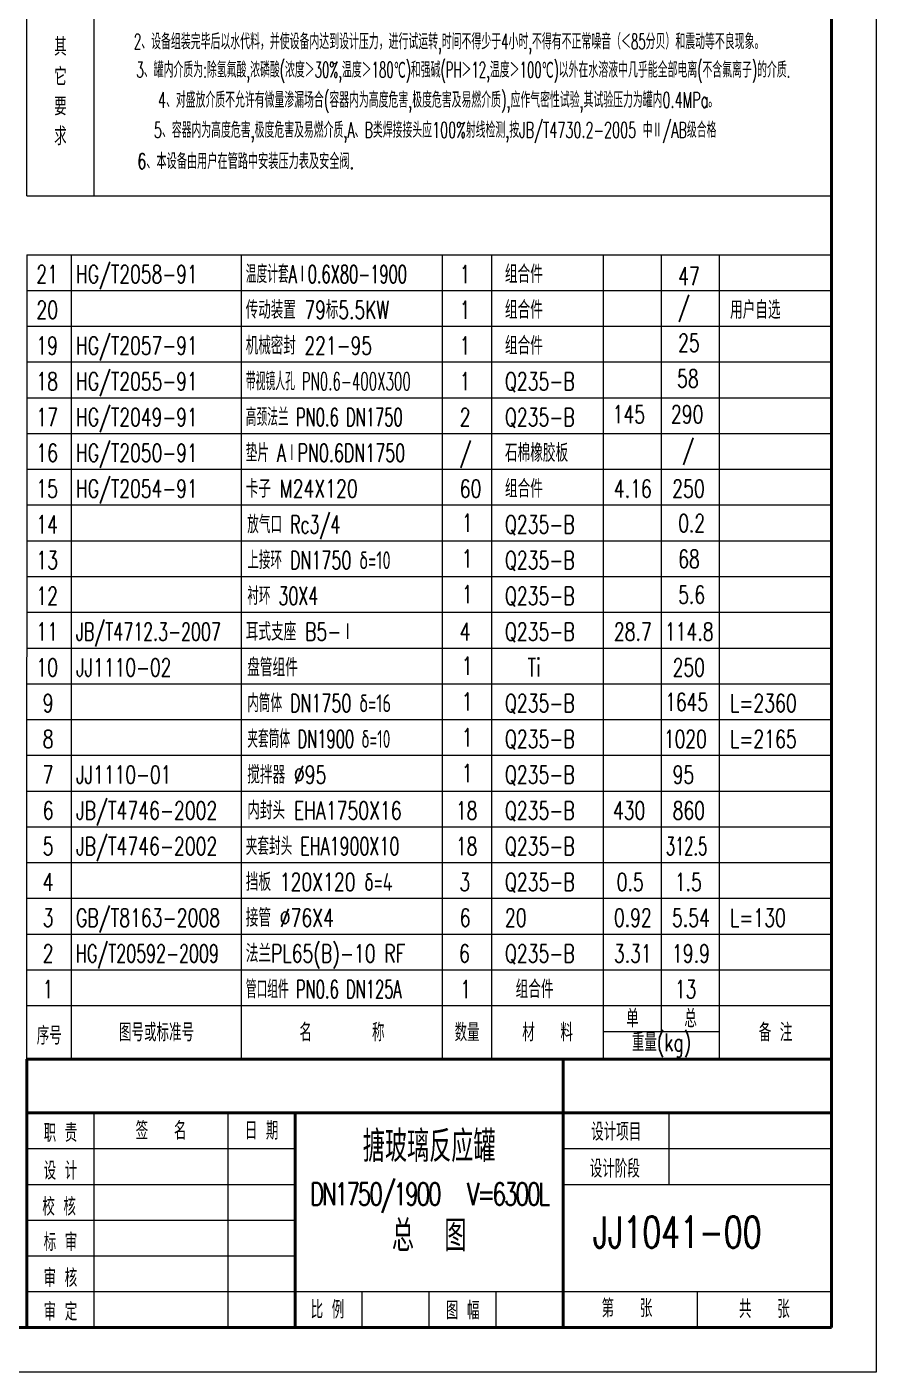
# Model space of a CAD drawing. Header units: millimetres. Extents: x 1794 to 2214, y -1115 to -518.
# Drawn here: x 2023.9 to 2213.9, y -1114.6 to -813.6 of the extents above; entities that cross this region are included whole.
import ezdxf
from ezdxf.enums import TextEntityAlignment as Align

# ---------------------------------------------------------------- set-up
doc = ezdxf.new("R2010")
doc.units = ezdxf.units.MM
doc.layers.add('外壳线', color=1, linetype='Continuous', lineweight=40)
doc.layers.add('尺寸线', color=2, linetype='Continuous', lineweight=20)
doc.styles.get("Standard").update_dxf_attribs({"font": 'romans.shx', "width": 0.707, "height": 3.5, "bigfont": 'hzfs.shx'})
doc.styles.add('文字', font='romans.shx', dxfattribs={"width": 0.7, "height": 4, "bigfont": 'hzfs.shx'})

msp = doc.modelspace()

# ---------------------------------------------------------------- linework, layer by layer
at = {"layer": '外壳线'}
for p, q in [((2203.941, -527.607), (2203.941, -1104.607)), ((2203.941, -1104.607), (2203.941, -704.607)), ((2023.957, -1044.607), (2203.941, -1044.607)), ((2023.957, -1044.607), (2203.941, -1044.607)), ((2023.957, -1044.607), (2023.957, -1104.607)), ((2143.947, -1104.607), (2143.947, -1044.607)), ((2023.957, -1056.607), (2203.941, -1056.607)), ((2083.952, -1104.607), (2083.952, -1056.607)), ((2203.941, -1104.607), (1818.941, -1104.607))]:
    msp.add_line(p, q, dxfattribs=at)
at = {"layer": '尺寸线'}
for p, q in [((2213.941, -517.607), (2213.941, -1114.607)), ((2023.941, -851.473), (2023.941, -527.607)), ((2038.941, -719.607), (2038.941, -851.473)), ((2023.941, -851.473), (2203.941, -851.473)), ((2023.957, -1044.607), (2023.97, -864.607)), ((2023.957, -864.607), (2203.941, -864.607)), ((2033.941, -1044.607), (2033.941, -864.607)), ((2071.941, -1044.607), (2071.941, -864.607)), ((2116.941, -1044.607), (2116.941, -864.607)), ((2127.941, -1044.607), (2127.941, -864.607)), ((2152.941, -1044.607), (2152.941, -864.607)), ((2165.941, -1038.377), (2165.941, -864.607)), ((2178.941, -1044.607), (2178.941, -864.607)), ((2023.957, -872.607), (2203.941, -872.607)), ((2023.957, -880.607), (2203.941, -880.607)), ((2023.957, -888.607), (2203.941, -888.607)), ((2023.957, -896.607), (2203.941, -896.607)), ((2023.957, -904.607), (2203.941, -904.607)), ((2023.957, -912.607), (2203.941, -912.607)), ((2023.957, -920.607), (2203.941, -920.607)), ((2023.957, -928.607), (2203.941, -928.607)), ((2023.957, -936.607), (2203.941, -936.607)), ((2023.957, -944.607), (2203.941, -944.607)), ((2023.957, -952.607), (2203.941, -952.607)), ((2023.957, -960.607), (2203.941, -960.607)), ((2023.957, -968.607), (2203.941, -968.607)), ((2023.957, -976.607), (2203.941, -976.607)), ((2023.957, -984.607), (2203.941, -984.607)), ((2023.957, -992.607), (2203.941, -992.607)), ((2023.957, -1000.607), (2203.941, -1000.607)), ((2023.957, -1008.607), (2203.941, -1008.607)), ((2023.957, -1016.607), (2203.941, -1016.607)), ((2023.957, -1024.607), (2203.941, -1024.607)), ((2023.957, -1032.607), (2203.941, -1032.607)), ((2152.941, -1038.377), (2178.941, -1038.377)), ((2038.956, -1104.607), (2038.956, -1056.607)), ((2068.953, -1104.607), (2068.953, -1056.607)), ((2167.656, -1072.604), (2167.656, -1056.607)), ((2023.946, -1064.607), (2083.94, -1064.607)), ((2143.947, -1064.607), (2203.941, -1064.607)), ((2023.957, -1072.607), (2083.952, -1072.607)), ((2143.947, -1072.607), (2203.941, -1072.607)), ((2023.957, -1080.607), (2083.952, -1080.607)), ((2023.943, -1088.607), (2083.938, -1088.607)), ((2023.957, -1096.607), (2203.941, -1096.607)), ((2098.951, -1104.607), (2098.951, -1096.607)), ((2113.949, -1104.607), (2113.949, -1096.607)), ((2128.948, -1104.607), (2128.948, -1096.607)), ((2173.944, -1096.607), (2173.944, -1104.607)), ((2213.941, -1114.607), (1793.941, -1114.607))]:
    msp.add_line(p, q, dxfattribs=at)

# ---------------------------------------------------------------- texts
at = {"layer": '尺寸线', "ltscale": 10, "style": '文字'}
for s, width, p in [(' 2、设备组装完毕后以水代料，并使设备内达到设计压力，进行试运转,时间不得少于4小时,不得有不正常噪音（＜85分贝）和震动等不良现象。 ', 0.55, (2118.41, -819.706)), ('3、罐内介质为:除氢氟酸,浓磷酸(浓度＞30%%%,温度＞180℃)和强碱(PH＞12,温度＞100℃)以外在水溶液中几乎能全部电离(不含氟离子)的介质. ', 0.55, (2122.269, -826.031)), ('4、对盛放介质不允许有微量渗漏场合(容器内为高度危害,极度危害及易燃介质),应作气密性试验,其试验压力为罐内0.4MPa。', 0.6, (2115.938, -832.766)), ('5、容器内为高度危害,极度危害及易燃介质,A、B类焊接接头应100%%%射线检测,按JB/T4730.2-2005 中Ⅱ/AB级合格', 0.6, (2115.286, -839.501)), ('6、本设备由用户在管路中安装压力表及安全阀.', 0.65, (2072.913, -846.5))]:
    msp.add_text(s, height=3.5, dxfattribs=dict(at, width=width)).set_placement(p, align=Align.BOTTOM_CENTER)
at = {"layer": '尺寸线', "style": '文字'}
for s, height, width, p in [('HG/T2058-91', 4, 0.7, (2034.913, -870.952)), ('温度计套AⅠ0.6X80-1900 ', 4, 0.6, (2072.913, -870.952)), ('组合件', 4, 0.707, (2130.896, -870.952)), ('21', 4, 0.707, (2026.044, -870.952)), ('1', 4, 0.707, (2120.774, -870.952)), ('47', 4, 0.707, (2169.64, -871.406)), ('20', 4, 0.707, (2026.053, -878.952)), ('传动装置 79标5.5KW ', 4, 0.7, (2072.913, -878.952)), ('1', 4, 0.707, (2120.774, -878.952)), ('组合件', 4, 0.707, (2130.896, -878.952)), ('/', 4, 0.707, (2169.64, -878.323)), ('用户自选', 4, 0.707, (2181.269, -878.952)), ('19', 4, 0.707, (2026.042, -886.952)), ('HG/T2057-91', 4, 0.7, (2034.913, -886.952)), ('机械密封 221-95 ', 4, 0.7, (2072.913, -886.952)), ('1', 4, 0.707, (2120.774, -886.952)), ('组合件', 4, 0.707, (2130.896, -886.952)), ('25', 4, 0.707, (2169.64, -886.323)), ('HG/T2055-91', 4, 0.7, (2034.913, -894.952)), ('带视镜人孔 PN0.6-400X300 ', 4, 0.55, (2072.913, -894.952)), ('58', 4, 0.707, (2169.401, -894.323)), ('18', 4, 0.707, (2026.042, -894.952)), ('1', 4, 0.707, (2120.774, -894.952)), ('Q235-B', 4, 0.707, (2130.896, -894.952)), ('17', 4, 0.707, (2026.05, -902.952)), ('HG/T2049-91', 4, 0.7, (2034.913, -902.952)), ('高颈法兰 PN0.6 DN1750 ', 4, 0.6, (2072.913, -902.952)), ('2', 4, 0.707, (2120.774, -902.952)), ('Q235-B', 4, 0.707, (2130.896, -902.952)), ('145', 4, 0.707, (2154.979, -902.323)), ('290', 4, 0.707, (2168.03, -902.323)), ('/', 4, 0.707, (2170.615, -910.323)), ('16', 4, 0.707, (2026.049, -910.952)), ('HG/T2050-91', 4, 0.7, (2034.913, -910.952)), ('垫片 AⅠPN0.6DN1750 ', 4, 0.65, (2072.913, -910.952)), ('/', 4, 0.707, (2120.774, -910.952)), ('石棉橡胶板', 4, 0.707, (2130.896, -910.952)), ('HG/T2054-91', 4, 0.7, (2034.913, -918.952)), ('卡子 M24X120', 4, 0.707, (2072.913, -918.952)), ('组合件', 4, 0.707, (2130.896, -918.952)), ('15', 4, 0.707, (2026.048, -918.952)), ('60', 4, 0.707, (2120.774, -918.952)), ('4.16', 4, 0.707, (2155.269, -918.952)), ('250', 4, 0.707, (2168.319, -918.952)), ('14', 4, 0.707, (2026.042, -926.952)), ('放气口 Rc3/4 ', 4, 0.65, (2073.243, -926.952)), ('Q235-B', 4, 0.707, (2130.897, -926.952)), ('0.2', 4, 0.7, (2169.673, -926.676)), ('13', 4, 0.707, (2026.046, -934.952)), ('上接环 DN1750 δ=10', 4, 0.65, (2073.242, -934.952)), ('Q235-B', 4, 0.707, (2130.896, -934.952)), ('68', 4, 0.7, (2169.672, -934.676)), ('12', 4, 0.707, (2026.045, -942.952)), ('衬环 30X4 ', 4, 0.65, (2073.243, -942.952)), ('Q235-B', 4, 0.707, (2130.897, -942.952)), ('5.6', 4, 0.7, (2169.673, -942.676)), ('11', 4, 0.707, (2026.044, -950.952)), ('JB/T4712.3-2007', 4, 0.65, (2034.913, -950.952)), ('耳式支座 B5-Ⅰ', 4, 0.707, (2072.913, -950.952)), ('4', 4, 0.707, (2120.774, -950.952)), ('Q235-B', 4, 0.707, (2130.896, -950.952)), ('28.7', 4, 0.707, (2155.269, -950.952)), ('114.8', 4, 0.707, (2166.675, -950.952)), ('10', 4, 0.707, (2026.044, -958.952)), ('JJ1110-02', 4, 0.7, (2034.913, -958.952)), ('盘管组件', 4, 0.707, (2073.242, -958.952)), ('Ti', 4, 0.707, (2135.947, -958.952)), ('250', 4, 0.7, (2168.434, -958.952)), ('9', 4, 0.707, (2027.476, -966.952)), ('内筒体 DN1750 δ=16 ', 4, 0.65, (2073.242, -966.952)), ('Q235-B', 4, 0.707, (2130.896, -966.952)), ('1645', 4, 0.7, (2166.75, -966.676)), ('L=2360', 4, 0.707, (2181.269, -966.952)), ('8', 4, 0.707, (2027.475, -974.952)), ('夹套筒体 DN1900 δ=10', 4, 0.6, (2073.242, -974.952)), ('Q235-B', 4, 0.707, (2130.896, -974.952)), ('1020', 4, 0.7, (2166.468, -974.952)), ('L=2165', 4, 0.707, (2181.269, -974.952)), ('7', 4, 0.707, (2027.475, -982.952)), ('JJ1110-01', 4, 0.7, (2034.913, -982.952)), ('搅拌器 %%C95', 4, 0.707, (2073.242, -982.952)), ('Q235-B', 4, 0.707, (2130.896, -982.952)), ('95', 4, 0.7, (2168.434, -982.952)), ('6', 4, 0.707, (2027.475, -990.952)), ('JB/T4746-2002 ', 4, 0.707, (2034.913, -990.952)), ('内封头 EHA1750X16 ', 4, 0.707, (2073.242, -990.952)), ('18', 4, 0.707, (2119.896, -990.952)), ('Q235-B', 4, 0.707, (2130.896, -990.952)), ('430', 4, 0.7, (2155.088, -990.952)), ('860', 4, 0.7, (2168.434, -990.952)), ('5', 4, 0.707, (2027.475, -998.952)), ('JB/T4746-2002 ', 4, 0.707, (2034.913, -998.952)), ('夹套封头 EHA1900X10 ', 4, 0.65, (2072.913, -998.952)), ('18', 4, 0.707, (2119.896, -998.952)), ('Q235-B', 4, 0.707, (2130.896, -998.952)), ('312.5', 4, 0.6, (2166.911, -998.952)), ('4', 4, 0.707, (2027.475, -1006.952)), ('挡板 120X120 δ=4', 4, 0.707, (2072.913, -1006.952)), ('3', 4, 0.707, (2120.699, -1006.952)), ('Q235-B', 4, 0.707, (2130.896, -1006.952)), ('Q235-B', 4, 0.707, (2130.896, -1006.952)), ('0.5', 4, 0.707, (2155.896, -1006.952)), ('1.5', 4, 0.707, (2168.896, -1006.952)), ('3', 4, 0.707, (2027.475, -1014.952)), ('GB/T8163-2008 ', 4, 0.707, (2034.913, -1014.952)), ('接管 %%C76X4 ', 4, 0.707, (2072.913, -1014.952)), ('6', 4, 0.707, (2120.774, -1014.952)), ('20', 4, 0.707, (2130.896, -1014.952)), ('0.92', 4, 0.707, (2155.269, -1014.952)), ('5.54', 4, 0.707, (2168.269, -1014.952)), ('L=130', 4, 0.707, (2181.269, -1014.952)), ('2', 4, 0.707, (2027.475, -1022.952)), ('HG/T20592-2009', 4, 0.65, (2034.913, -1022.952)), ('法兰PL65(B)-10 RF', 4, 0.707, (2072.913, -1022.952)), ('6', 4, 0.707, (2120.624, -1022.952)), ('Q235-B', 4, 0.707, (2130.896, -1022.952)), ('3.31', 4, 0.707, (2155.269, -1022.952)), ('19.9', 4, 0.707, (2168.269, -1022.952)), ('1', 4, 0.707, (2027.468, -1030.941)), ('管口组件 PN0.6 DN125A ', 4, 0.6, (2072.913, -1030.952)), ('1', 4, 0.707, (2120.925, -1030.952)), ('组合件', 4, 0.707, (2133.3, -1030.952)), ('13', 4, 0.707, (2168.896, -1030.952)), ('JJ1041-00', 7, 0.707, (2150.586, -1086.775))]:
    msp.add_text(s, height=height, dxfattribs=dict(at, width=width)).set_placement(p)
at = {"layer": '尺寸线', "char_height": 4, "attachment_point": 5, "style": '文字'}
for s, insert, width in [('其\\P它\\P要\\P求', (2031.441, -828.107), 15), ('1', (2122.442, -924.607), 11), ('1', (2122.441, -932.607), 11), ('1', (2122.442, -940.607), 11), ('1', (2122.441, -956.607), 11), ('1', (2122.441, -964.607), 11), ('1', (2122.441, -972.607), 11), ('1', (2122.441, -980.607), 11), ('单', (2159.441, -1035.492), 13), ('总', (2172.441, -1035.492), 13), ('序号', (2028.949, -1039.339), 9.98411), ('图号或标准号', (2052.941, -1038.607), 38), ('名       称', (2094.441, -1038.607), 45), ('数量', (2122.441, -1038.607), 11), ('材   料', (2140.441, -1038.607), 25), ('重量(kg)', (2165.941, -1041.492), 26), ('备 注', (2191.441, -1038.607), 25), ('职 责', (2031.456, -1061.107), 14.99954), ('签   名', (2053.955, -1060.607), 29.99735), ('日 期', (2076.446, -1060.607), 14.988), ('设计项目', (2155.801, -1060.841), 23.70953), ('设 计', (2031.445, -1069.555), 14.99868), ('设计阶段', (2155.485, -1069.104), 14.99868), ('校 核', (2031.156, -1077.603), 14.99868), ('标 审', (2031.457, -1085.548), 14.99868), ('审 核', (2031.442, -1093.557), 14.99868), ('比 例', (2091.189, -1100.634), 14.99868), ('图 幅', (2121.449, -1100.833), 14.99868), ('第   张', (2158.207, -1100.356), 29.99735), ('共   张', (2188.943, -1100.521), 29.99735), ('审 定', (2031.457, -1101.107), 14.99868)]:
    msp.add_mtext(s, dxfattribs=dict(at, insert=insert, width=width))
at = {"layer": '尺寸线', "insert": (2113.949, -1074.107), "char_height": 7, "width": 59.9947, "attachment_point": 5}
msp.add_mtext('搪玻璃反应罐\\P{\\H0.7143x;\\T0.85;DN1750/1900   V=6300L\\T0.75;\\P\\H1.4x;\\T1;总  图}', dxfattribs=at)

doc.saveas('drawing.dxf')
